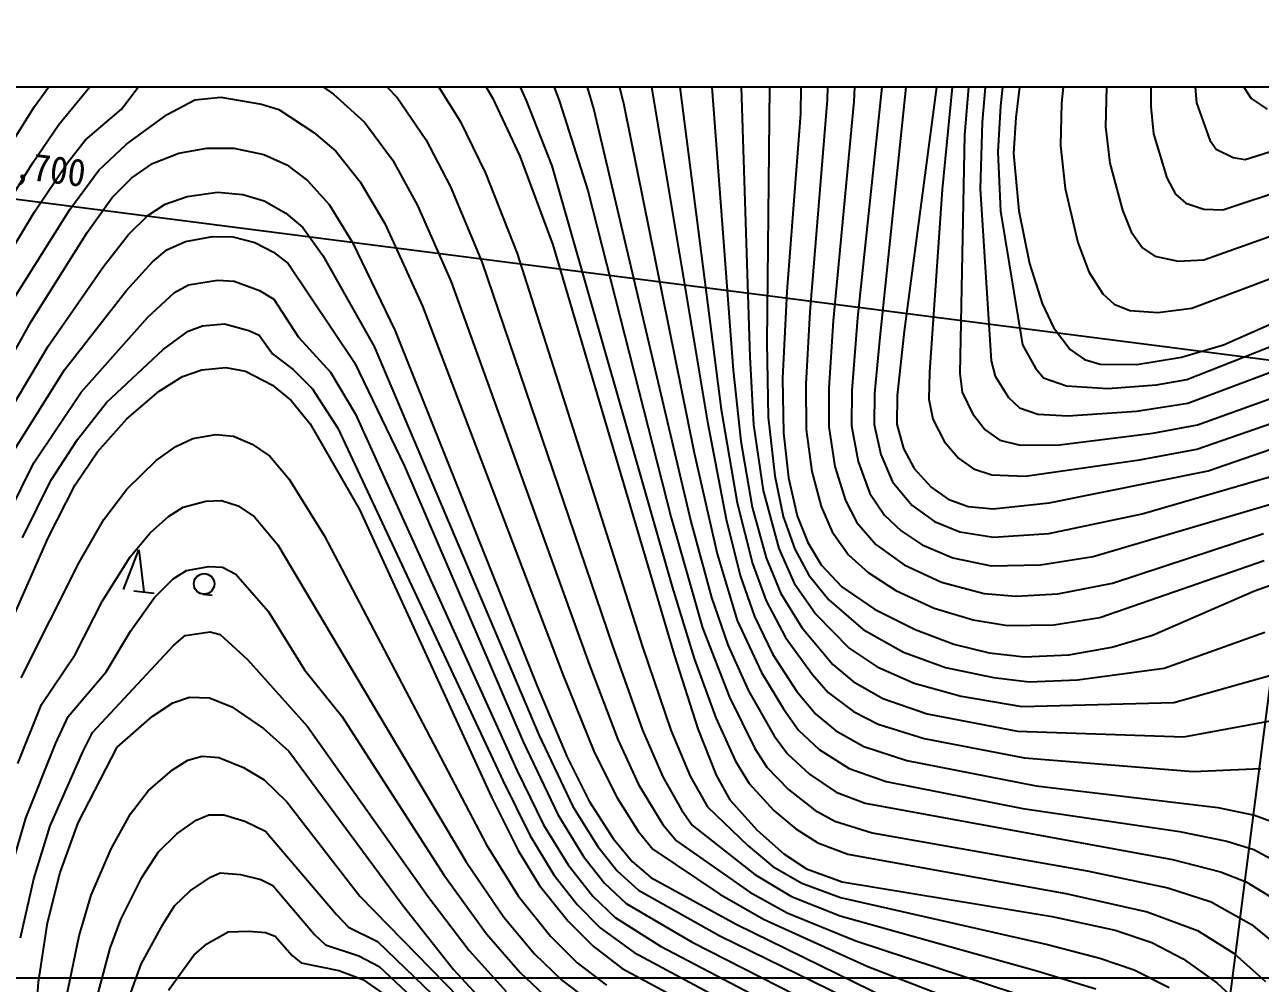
# Model space of a CAD drawing. Header units: millimetres. Extents: x 6886 to 7682, y 1103 to 1807.
# Drawn here: x 7080.4 to 7170.6, y 1483.8 to 1553.7 of the extents above; entities that cross this region are included whole.
import ezdxf
from ezdxf.xclip import XClip

# ---------------------------------------------------------------- set-up
doc = ezdxf.new("R2010")
doc.units = ezdxf.units.MM
doc.header["$LTSCALE"] = 10
doc.header["$MEASUREMENT"] = 0
doc.header["$XCLIPFRAME"] = 2
doc.layers.add('TX-PAPR', color=2, linetype='Continuous', plot=False)
doc.layers.add('TZ-BASE', color=253, linetype='Continuous')
doc.styles.add('HANA', font='GulimChe.ttf')

# ---------------------------------------------------------------- blocks, each defined once
blk = doc.blocks.new('JD-GFJ6DDFJGD34XDGH')
at = {"layer": 'TZ-BASE'}
for p, q in [((172.017, -175.556), (217.064, 175)), ((180.871, 91.955, 156), (178.963, 73.642, 156)), ((182.457, 92.064, 155), (180.063, 72.795, 155)), ((179.277, 91.846, 157), (177.627, 72.44, 157)), ((148.341, 86.835, 171), (151.477, 73.714, 171)), ((177.67, 86.921, 158), (176.319, 71.529, 158)), ((151.575, 86.441, 170), (157.586, 50.595, 170)), ((154.1, 86.396, 169), (158.584, 51.49, 169)), ((145.829, 84.804, 172), (149.307, 73.35, 172)), ((184.468, 85.411, 154), (183.413, 73.835, 154)), ((143.983, 81.406, 173), (146.795, 73.95, 173)), ((189.896, 81.486, 152), (189.911, 73.597, 152)), ((108.515, 73.592, 176), (113.374, 80.382, 176)), ((166.479, 80.686, 164), (166.311, 74.09, 164)), ((168.545, 80.993, 163), (168.255, 73.954, 163)), ((172.686, 80.979, 161), (170.117, 56.512, 161)), ((175.963, 80.656, 159), (174.708, 67.528, 159)), ((164.467, 79.769, 165), (164.369, 73.065, 165)), ((142.02, 79.044, 174), (144.368, 74.032, 174)), ((162.148, 78.466, 166), (161.922, 56.411, 166)), ((110.282, 72.282, 177), (115.036, 78.069, 177)), ((139.762, 77.747, 175), (141.91, 74.235, 175)), ((126.867, 76.895, 178), (130.317, 74.481, 178)), ((159.956, 77.298, 167), (160.662, 55.328, 167)), ((192.967, 77.089, 151), (193.251, 73.859, 151)), ((132.955, 76.332, 177), (134.957, 74.243, 177)), ((157.839, 75.852, 168), (159.467, 54.367, 168)), ((114.837, 73.407, 178), (116.191, 75.151, 178)), ((137.731, 75.43, 176), (139.558, 72.519, 176)), ((170.332, 75.393, 162), (168.531, 58.182, 162)), ((174.332, 75.328, 160), (171.924, 57.212, 160)), ((186.697, 75.075, 153), (186.611, 72.103, 153)), ((196.527, 75.246, 150), (197.244, 74.187, 150)), ((118.167, 73.021, 179), (120.187, 74.075, 179)), ((120.187, 74.075, 179), (122.088, 74.272, 179)), ((122.088, 74.272, 179), (125.062, 73.752, 179)), ((130.317, 74.481, 178), (132.566, 72.462, 178)), ((134.957, 74.243, 177), (137.037, 71.193, 177)), ((141.91, 74.235, 175), (143.894, 69.966, 175)), ((144.368, 74.032, 174), (146.225, 69.269, 174)), ((146.795, 73.95, 173), (148.854, 67.462, 173)), ((166.311, 74.09, 164), (165.052, 58.616, 164)), ((168.255, 73.954, 163), (166.756, 57.951, 163)), ((197.244, 74.187, 150), (198.408, 73.391, 150)), ((105.288, 68.466, 176), (108.515, 73.592, 176)), ((112.203, 71.147, 178), (114.837, 73.407, 178)), ((115.225, 70.837, 179), (118.167, 73.021, 179)), ((125.062, 73.752, 179), (126.328, 73.368, 179)), ((126.328, 73.368, 179), (128.868, 71.697, 179)), ((149.307, 73.35, 172), (156.368, 43.309, 172)), ((151.477, 73.714, 171), (156.622, 48.332, 171)), ((164.369, 73.065, 165), (163.359, 60.1, 165)), ((178.963, 73.642, 156), (178.748, 70.292, 156)), ((183.413, 73.835, 154), (183.317, 70.749, 154)), ((189.911, 73.597, 152), (190.108, 71.59, 152)), ((193.251, 73.859, 151), (194.229, 71.14, 151)), ((108.347, 69.46, 177), (110.282, 72.282, 177)), ((132.566, 72.462, 178), (134.612, 69.694, 178)), ((139.558, 72.519, 176), (141.406, 68.73, 176)), ((177.627, 72.44, 157), (177.474, 67.597, 157)), ((180.063, 72.795, 155), (179.904, 70.165, 155)), ((186.611, 72.103, 153), (186.917, 69.457, 153)), ((128.868, 71.697, 179), (130.485, 70.326, 179)), ((137.037, 71.193, 177), (138.833, 67.744, 177)), ((176.319, 71.529, 158), (175.99, 54.126, 158)), ((190.108, 71.59, 152), (191.095, 68.399, 152)), ((80, 70.34), (700, -9.331)), ((110.911, 69.478, 178), (112.203, 71.147, 178)), ((113.197, 68.95, 179), (115.225, 70.837, 179)), ((119.028, 70.18, 180), (121.073, 70.564, 180)), ((121.073, 70.564, 180), (123.031, 70.56, 180)), ((123.031, 70.56, 180), (125.226, 70.096, 180)), ((130.485, 70.326, 179), (132.261, 68.095, 179)), ((178.748, 70.292, 156), (178.961, 65.948, 156)), ((183.317, 70.749, 154), (183.661, 67.606, 154)), ((194.229, 71.14, 151), (194.685, 70.474, 151)), ((194.685, 70.474, 151), (195.919, 69.871, 151)), ((196.806, 69.736, 151), (199.042, 70.434, 151)), ((103.387, 61.428, 177), (108.347, 69.46, 177)), ((108.514, 65.913, 178), (110.911, 69.478, 178)), ((115.595, 68.394, 180), (117.113, 69.441, 180)), ((117.113, 69.441, 180), (119.028, 70.18, 180)), ((125.226, 70.096, 180), (126.91, 69.346, 180)), ((134.612, 69.694, 178), (136.443, 66.38, 178)), ((143.894, 69.966, 175), (146.305, 63.499, 175)), ((179.904, 70.165, 155), (180.282, 65.989, 155)), ((186.917, 69.457, 153), (187.84, 66.041, 153)), ((195.919, 69.871, 151), (196.806, 69.736, 151)), ((111.07, 66.091, 179), (113.197, 68.95, 179)), ((126.91, 69.346, 180), (128.419, 68.203, 180)), ((141.406, 68.73, 176), (143.708, 62.87, 176)), ((146.225, 69.269, 174), (154.996, 38.561, 174)), ((114.178, 66.951, 180), (115.595, 68.394, 180)), ((128.419, 68.203, 180), (129.995, 66.435, 180)), ((132.261, 68.095, 179), (134.041, 65.058, 179)), ((138.833, 67.744, 177), (141.131, 62.266, 177)), ((177.474, 67.597, 157), (178.268, 55.051, 157)), ((183.661, 67.606, 154), (184.604, 63.666, 154)), ((191.095, 68.399, 152), (191.711, 67.203, 152)), ((195.176, 66.061, 152), (200.07, 67.696, 152)), ((112.344, 64.404, 180), (114.178, 66.951, 180)), ((118.043, 66.464, 181), (119.642, 67.026, 181)), ((119.642, 67.026, 181), (121.847, 67.335, 181)), ((121.847, 67.335, 181), (123.694, 67.174, 181)), ((123.694, 67.174, 181), (125.258, 66.703, 181)), ((125.258, 66.703, 181), (126.844, 65.824, 181)), ((148.854, 67.462, 173), (154.945, 43.58, 173)), ((174.708, 67.528, 159), (173.786, 54.212, 159)), ((191.711, 67.203, 152), (192.47, 66.54, 152)), ((103.577, 57.735, 178), (108.514, 65.913, 178)), ((106.503, 58.811, 179), (111.07, 66.091, 179)), ((116.76, 65.644, 181), (118.043, 66.464, 181)), ((126.844, 65.824, 181), (128.069, 64.756, 181)), ((129.995, 66.435, 180), (131.698, 63.68, 180)), ((136.443, 66.38, 178), (138.89, 60.814, 178)), ((178.961, 65.948, 156), (180.552, 56.218, 156)), ((180.282, 65.989, 155), (181.08, 62.142, 155)), ((187.84, 66.041, 153), (188.478, 64.446, 153)), ((192.47, 66.54, 152), (193.788, 66.106, 152)), ((193.788, 66.106, 152), (195.176, 66.061, 152)), ((115.36, 64.255, 181), (116.76, 65.644, 181)), ((134.041, 65.058, 179), (136.811, 59.026, 179)), ((193.784, 62.419, 153), (201.073, 65.003, 153)), ((108.268, 57.898, 180), (112.344, 64.404, 180)), ((113.547, 61.92, 181), (115.36, 64.255, 181)), ((119.514, 63.752, 182), (121.487, 64.104, 182)), ((121.487, 64.104, 182), (122.964, 64.088, 182)), ((122.964, 64.088, 182), (124.565, 63.663, 182)), ((128.069, 64.756, 181), (129.539, 62.731, 181)), ((188.478, 64.446, 153), (189.298, 63.291, 153)), ((117.119, 62.269, 182), (118.151, 63.13, 182)), ((118.151, 63.13, 182), (119.514, 63.752, 182)), ((124.565, 63.663, 182), (125.941, 62.97, 182)), ((131.698, 63.68, 180), (134.793, 57.266, 180)), ((146.305, 63.499, 175), (155.142, 33.6, 175)), ((184.604, 63.666, 154), (185.391, 61.524, 154)), ((189.298, 63.291, 153), (190.21, 62.67, 153)), ((115.185, 60.137, 182), (117.119, 62.269, 182)), ((125.941, 62.97, 182), (127.012, 62.142, 182)), ((129.539, 62.731, 181), (133.272, 56.085, 181)), ((141.131, 62.266, 177), (150.66, 34.238, 177)), ((143.708, 62.87, 176), (152.84, 34.186, 176)), ((190.21, 62.67, 153), (191.91, 62.322, 153)), ((191.91, 62.322, 153), (193.784, 62.419, 153)), ((192.904, 58.878, 154), (202.673, 62.565, 154)), ((195.207, 56.214, 155), (209.015, 62.326, 155)), ((109.496, 56.116, 181), (113.547, 61.92, 181)), ((127.012, 62.142, 182), (131.839, 54.909, 182)), ((181.08, 62.142, 155), (181.985, 59.233, 155)), ((185.391, 61.524, 154), (186.413, 59.922, 154)), ((118.723, 60.017, 183), (119.735, 60.573, 183)), ((119.735, 60.573, 183), (121.843, 60.922, 183)), ((121.843, 60.922, 183), (123.073, 60.862, 183)), ((123.073, 60.862, 183), (124.901, 60.181, 183)), ((138.89, 60.814, 178), (148.975, 32.84, 178)), ((110.688, 54.374, 182), (115.185, 60.137, 182)), ((116.768, 58.23, 183), (118.723, 60.017, 183)), ((124.901, 60.181, 183), (125.955, 59.528, 183)), ((125.955, 59.528, 183), (127.746, 56.776, 183)), ((163.359, 60.1, 165), (163.064, 53.747, 165)), ((186.413, 59.922, 154), (187.238, 59.165, 154)), ((192.552, 53.668, 156), (209.151, 60.26, 156)), ((136.811, 59.026, 179), (147.043, 32.167, 179)), ((165.052, 58.616, 164), (164.763, 53.339, 164)), ((181.985, 59.233, 155), (182.818, 57.474, 155)), ((187.238, 59.165, 154), (188.374, 58.707, 154)), ((188.374, 58.707, 154), (190.425, 58.574, 154)), ((190.425, 58.574, 154), (192.904, 58.878, 154)), ((104.277, 50.776, 180), (108.268, 57.898, 180)), ((111.912, 52.743, 183), (116.768, 58.23, 183)), ((120.751, 57.581, 184), (122.363, 57.744, 184)), ((122.363, 57.744, 184), (124.135, 57.263, 184)), ((166.756, 57.951, 163), (166.434, 53.055, 163)), ((168.531, 58.182, 162), (168.104, 52.867, 162)), ((192.622, 51.946, 157), (209.513, 58.312, 157)), ((117.897, 55.861, 184), (119.705, 57.204, 184)), ((119.705, 57.204, 184), (120.751, 57.581, 184)), ((124.135, 57.263, 184), (124.899, 56.913, 184)), ((124.899, 56.913, 184), (125.86, 55.557, 184)), ((127.746, 56.776, 183), (130.085, 54.21, 183)), ((134.793, 57.266, 180), (145.169, 31.307, 180)), ((171.924, 57.212, 160), (171.422, 52.506, 160)), ((182.818, 57.474, 155), (184.031, 55.863, 155)), ((105.546, 49.467, 181), (109.496, 56.116, 181)), ((133.272, 56.085, 181), (145.294, 27.763, 181)), ((161.922, 56.411, 166), (162.009, 50.932, 166)), ((170.117, 56.512, 161), (169.77, 52.659, 161)), ((180.552, 56.218, 156), (181.501, 54.499, 156)), ((192.146, 55.299, 155), (195.207, 56.214, 155)), ((193.329, 50.365, 158), (209.472, 56.233, 158)), ((113.755, 52.008, 184), (117.897, 55.861, 184)), ((125.86, 55.557, 184), (127.369, 54.407, 184)), ((160.662, 55.328, 167), (160.95, 50.363, 167)), ((178.268, 55.051, 157), (178.566, 53.922, 157)), ((184.031, 55.863, 155), (185.07, 55.141, 155)), ((185.07, 55.141, 155), (186.216, 54.787, 155)), ((188.902, 54.783, 155), (192.146, 55.299, 155)), ((106.787, 48.131, 182), (110.688, 54.374, 182)), ((119.287, 53.889, 185), (120.696, 54.395, 185)), ((120.696, 54.395, 185), (122.452, 54.55, 185)), ((122.452, 54.55, 185), (123.898, 54.289, 185)), ((123.898, 54.289, 185), (125.849, 53.267, 185)), ((127.369, 54.407, 184), (128.752, 53.014, 184)), ((130.085, 54.21, 183), (131.915, 51.161, 183)), ((131.839, 54.909, 182), (135.482, 47.353, 182)), ((159.467, 54.367, 168), (160.015, 49.191, 168)), ((173.786, 54.212, 159), (173.725, 52.237, 159)), ((175.99, 54.126, 158), (176.156, 52.745, 158)), ((181.501, 54.499, 156), (182.087, 53.804, 156)), ((186.216, 54.787, 155), (188.902, 54.783, 155)), ((193.267, 48.605, 159), (209.38, 54.173, 159)), ((117.593, 52.825, 185), (119.287, 53.889, 185)), ((125.849, 53.267, 185), (127.217, 52.137, 185)), ((163.064, 53.747, 165), (163.134, 49.786, 165)), ((164.763, 53.339, 164), (164.792, 50.038, 164)), ((178.566, 53.922, 157), (179.535, 52.374, 157)), ((182.087, 53.804, 156), (183.772, 53.226, 156)), ((183.772, 53.226, 156), (186.776, 53.026, 156)), ((186.776, 53.026, 156), (190.338, 53.295, 156)), ((190.338, 53.295, 156), (192.552, 53.668, 156)), ((108.449, 47.606, 183), (111.912, 52.743, 183)), ((115.246, 50.801, 185), (117.593, 52.825, 185)), ((128.752, 53.014, 184), (130.624, 50.116, 184)), ((166.434, 53.055, 163), (166.439, 50.215, 163)), ((168.104, 52.867, 162), (168.091, 50.296, 162)), ((169.77, 52.659, 161), (169.742, 50.399, 161)), ((171.422, 52.506, 160), (171.382, 50.431, 160)), ((176.156, 52.745, 158), (176.901, 51.188, 158)), ((179.535, 52.374, 157), (180.332, 51.612, 157)), ((111.648, 49.302, 184), (113.755, 52.008, 184)), ((127.217, 52.137, 185), (128.613, 50.454, 185)), ((158.584, 51.49, 169), (159.746, 44.69, 169)), ((173.725, 52.237, 159), (174.024, 50.785, 159)), ((180.332, 51.612, 157), (181.676, 51.157, 157)), ((183.868, 51.029, 157), (188.868, 51.364, 157)), ((188.868, 51.364, 157), (192.622, 51.946, 157)), ((113.103, 48.412, 185), (115.246, 50.801, 185)), ((131.915, 51.161, 183), (143.681, 25.187, 183)), ((157.586, 50.595, 170), (158.938, 43.495, 170)), ((162.009, 50.932, 166), (162.486, 46.658, 166)), ((174.024, 50.785, 159), (174.87, 49.12, 159)), ((176.901, 51.188, 158), (177.84, 49.998, 158)), ((181.676, 51.157, 157), (183.868, 51.029, 157)), ((194.091, 47.009, 160), (206.478, 51.302, 160)), ((120.044, 49.363, 186), (121.73, 49.667, 186)), ((121.73, 49.667, 186), (123.007, 49.551, 186)), ((128.613, 50.454, 185), (132.194, 44.199, 185)), ((130.624, 50.116, 184), (142.658, 24.419, 184)), ((160.95, 50.363, 167), (161.643, 45.573, 167)), ((163.134, 49.786, 165), (163.487, 46.494, 165)), ((164.792, 50.038, 164), (165.188, 46.971, 164)), ((166.439, 50.215, 163), (166.879, 47.341, 163)), ((168.091, 50.296, 162), (168.578, 47.696, 162)), ((169.742, 50.399, 161), (170.232, 48.209, 161)), ((171.382, 50.431, 160), (171.886, 48.638, 160)), ((177.84, 49.998, 158), (178.904, 49.26, 158)), ((183.246, 48.917, 158), (190.062, 49.758, 158)), ((190.062, 49.758, 158), (193.329, 50.365, 158)), ((109.705, 46.302, 184), (111.648, 49.302, 184)), ((117.384, 47.769, 186), (118.8, 48.797, 186)), ((118.8, 48.797, 186), (120.044, 49.363, 186)), ((123.007, 49.551, 186), (124.387, 48.965, 186)), ((124.387, 48.965, 186), (125.656, 48.075, 186)), ((160.015, 49.191, 168), (160.848, 44.375, 168)), ((174.87, 49.12, 159), (175.887, 47.939, 159)), ((178.904, 49.26, 158), (180.38, 48.887, 158)), ((180.38, 48.887, 158), (183.246, 48.917, 158)), ((111.472, 45.994, 185), (113.103, 48.412, 185)), ((115.227, 45.672, 186), (117.384, 47.769, 186)), ((125.656, 48.075, 186), (127.087, 46.4, 186)), ((156.622, 48.332, 171), (158.282, 40.961, 171)), ((170.232, 48.209, 161), (171.084, 46.205, 161)), ((171.886, 48.638, 160), (172.658, 47.185, 160)), ((175.887, 47.939, 159), (176.989, 47.159, 159)), ((180.748, 46.631, 159), (189.083, 47.822, 159)), ((189.083, 47.822, 159), (193.267, 48.605, 159)), ((189.294, 43.883, 161), (203.265, 47.941, 161)), ((105.607, 41.852, 183), (108.449, 47.606, 183)), ((135.482, 47.353, 182), (144.151, 27.235, 182)), ((165.188, 46.971, 164), (165.868, 44.422, 164)), ((166.879, 47.341, 163), (167.654, 44.853, 163)), ((168.578, 47.696, 162), (169.428, 45.372, 162)), ((172.658, 47.185, 160), (173.897, 45.827, 160)), ((176.989, 47.159, 159), (178.31, 46.712, 159)), ((182.5, 44.687, 160), (194.091, 47.009, 160)), ((107.639, 42.131, 184), (109.705, 46.302, 184)), ((109.502, 42.137, 185), (111.472, 45.994, 185)), ((127.087, 46.4, 186), (129.628, 42.292, 186)), ((162.486, 46.658, 166), (163.11, 43.696, 166)), ((163.487, 46.494, 165), (164.131, 43.728, 165)), ((171.084, 46.205, 161), (172.476, 44.52, 161)), ((178.31, 46.712, 159), (180.748, 46.631, 159)), ((113.554, 43.466, 186), (115.227, 45.672, 186)), ((161.643, 45.573, 167), (162.78, 41.342, 167)), ((169.428, 45.372, 162), (170.504, 43.788, 162)), ((173.897, 45.827, 160), (175.133, 44.945, 160)), ((118.284, 43.683, 187), (119.355, 44.355, 187)), ((119.355, 44.355, 187), (121, 44.804, 187)), ((121, 44.804, 187), (122.153, 44.853, 187)), ((122.153, 44.853, 187), (123.367, 44.466, 187)), ((123.367, 44.466, 187), (124.557, 43.671, 187)), ((132.194, 44.199, 185), (141.836, 23.221, 185)), ((159.746, 44.69, 169), (160.861, 40.267, 169)), ((160.848, 44.375, 168), (161.863, 40.678, 168)), ((165.868, 44.422, 164), (166.665, 42.575, 164)), ((167.654, 44.853, 163), (168.471, 43.258, 163)), ((172.476, 44.52, 161), (174.132, 43.317, 161)), ((175.133, 44.945, 160), (176.606, 44.404, 160)), ((176.606, 44.404, 160), (178.409, 44.247, 160)), ((178.409, 44.247, 160), (182.5, 44.687, 160)), ((185.714, 40.777, 162), (199.057, 44.706, 162)), ((111.766, 40.332, 186), (113.554, 43.466, 186)), ((116.948, 42.492, 187), (118.284, 43.683, 187)), ((124.557, 43.671, 187), (126.244, 41.607, 187)), ((154.945, 43.58, 173), (157.232, 35.555, 173)), ((156.368, 43.309, 172), (157.874, 37.769, 172)), ((158.938, 43.495, 170), (159.971, 39.383, 170)), ((163.11, 43.696, 166), (163.944, 41.296, 166)), ((164.131, 43.728, 165), (164.894, 41.788, 165)), ((168.471, 43.258, 163), (169.872, 41.635, 163)), ((170.504, 43.788, 162), (171.716, 42.629, 162)), ((174.132, 43.317, 161), (175.997, 42.554, 161)), ((182.48, 42.447, 161), (189.294, 43.883, 161)), ((115.474, 40.751, 187), (116.948, 42.492, 187)), ((166.665, 42.575, 164), (167.879, 40.9, 164)), ((171.716, 42.629, 162), (173.231, 41.622, 162)), ((175.997, 42.554, 161), (178.447, 42.178, 161)), ((178.447, 42.178, 161), (182.48, 42.447, 161)), ((187.129, 38.82, 163), (198.125, 42.447, 163)), ((106.372, 35.013, 185), (109.502, 42.137, 185)), ((126.244, 41.607, 187), (139.988, 18.504, 187)), ((129.628, 42.292, 186), (141.461, 19.73, 186)), ((164.894, 41.788, 165), (165.868, 40.169, 165)), ((169.872, 41.635, 163), (171.928, 40.155, 163)), ((173.231, 41.622, 162), (175.478, 40.666, 162)), ((113.465, 37.526, 187), (115.474, 40.751, 187)), ((114.994, 38.368, 162.321), (116.12, 41.248, 162.321)), ((116.12, 41.248, 162.321), (116.482, 38.177, 162.321)), ((158.282, 40.961, 171), (159.749, 36.106, 171)), ((161.863, 40.678, 168), (162.944, 38.072, 168)), ((162.78, 41.342, 167), (163.917, 38.814, 167)), ((163.944, 41.296, 166), (164.97, 39.404, 166)), ((167.879, 40.9, 164), (169.294, 39.599, 164)), ((175.478, 40.666, 162), (178.271, 40.097, 162)), ((181.87, 40.161, 162), (185.714, 40.777, 162)), ((107.531, 31.924, 186), (111.766, 40.332, 186)), ((118.606, 39.135, 188), (119.592, 39.735, 188)), ((119.592, 39.735, 188), (121.229, 40.045, 188)), ((121.229, 40.045, 188), (122.205, 39.986, 188)), ((122.205, 39.986, 188), (123.195, 39.477, 188)), ((160.861, 40.267, 169), (161.87, 37.531, 169)), ((165.868, 40.169, 165), (167.375, 38.565, 165)), ((171.928, 40.155, 163), (174.66, 38.883, 163)), ((178.271, 40.097, 162), (181.87, 40.161, 162)), ((186.201, 36.311, 164), (198.171, 40.484, 164)), ((117.253, 37.77, 188), (118.606, 39.135, 188)), ((123.195, 39.477, 188), (125.553, 36.776, 188)), ((159.971, 39.383, 170), (161.005, 36.391, 170)), ((163.917, 38.814, 167), (165.493, 36.559, 167)), ((164.97, 39.404, 166), (166.437, 37.598, 166)), ((169.294, 39.599, 164), (171.32, 38.293, 164)), ((174.66, 38.883, 163), (177.759, 38.077, 163)), ((183.14, 38.031, 163), (187.129, 38.82, 163)), ((197.486, 38.252, 165), (200.041, 39.176, 165)), ((115.738, 38.273, 162.321), (117.226, 38.081, 162.321)), ((120.778, 38.024, 162.321), (121.472, 37.935, 162.321)), ((154.996, 38.561, 174), (156.62, 33.325, 174)), ((162.944, 38.072, 168), (164.458, 35.599, 168)), ((167.375, 38.565, 165), (169.757, 36.927, 165)), ((171.32, 38.293, 164), (174.116, 37.001, 164)), ((177.759, 38.077, 163), (180.081, 37.874, 163)), ((180.081, 37.874, 163), (183.14, 38.031, 163)), ((190.029, 35.023, 165), (197.486, 38.252, 165)), ((111.463, 33.629, 187), (113.465, 37.526, 187)), ((115.501, 35.322, 188), (117.253, 37.77, 188)), ((157.874, 37.769, 172), (159.077, 34.32, 172)), ((161.87, 37.531, 169), (163.278, 34.867, 169)), ((166.437, 37.598, 166), (168.934, 35.433, 166)), ((174.116, 37.001, 164), (176.952, 36.143, 164)), ((125.553, 36.776, 188), (128.201, 32.487, 188)), ((159.749, 36.106, 171), (161.529, 32.313, 171)), ((161.005, 36.391, 170), (162.361, 33.621, 170)), ((165.493, 36.559, 167), (167.907, 34.078, 167)), ((169.757, 36.927, 165), (172.737, 35.432, 165)), ((176.952, 36.143, 164), (179.458, 35.745, 164)), ((182.84, 35.77, 164), (186.201, 36.311, 164)), ((113.735, 32.362, 188), (115.501, 35.322, 188)), ((119.488, 34.994, 189), (121.318, 35.26, 189)), ((121.318, 35.26, 189), (122.041, 35.087, 189)), ((157.232, 35.555, 173), (159.178, 30.511, 173)), ((164.458, 35.599, 168), (166.735, 32.898, 168)), ((168.934, 35.433, 166), (171.891, 33.79, 166)), ((172.737, 35.432, 165), (175.56, 34.362, 165)), ((179.458, 35.745, 164), (182.84, 35.77, 164)), ((190.881, 32.616, 166), (198.228, 35.237, 166)), ((112.742, 27.917, 189), (118.669, 34.294, 189)), ((118.669, 34.294, 189), (119.488, 34.994, 189)), ((122.041, 35.087, 189), (124.028, 33.256, 189)), ((159.077, 34.32, 172), (160.58, 30.977, 172)), ((163.278, 34.867, 169), (165.235, 32.155, 169)), ((175.56, 34.362, 165), (178.125, 33.728, 165)), ((187.078, 34.161, 165), (190.029, 35.023, 165)), ((109.008, 29.974, 187), (111.463, 33.629, 187)), ((150.66, 34.238, 177), (152.848, 28.101, 177)), ((152.84, 34.186, 176), (154.909, 28.088, 176)), ((155.142, 33.6, 175), (156.879, 28.186, 175)), ((162.361, 33.621, 170), (164.092, 30.925, 170)), ((167.907, 34.078, 167), (169.958, 32.709, 167)), ((171.891, 33.79, 166), (174.942, 32.681, 166)), ((178.125, 33.728, 165), (180.697, 33.456, 165)), ((180.697, 33.456, 165), (183.939, 33.583, 165)), ((183.939, 33.583, 165), (187.078, 34.161, 165)), ((124.028, 33.256, 189), (128.406, 28.365, 189)), ((128.201, 32.487, 188), (130.923, 29.107, 188)), ((148.975, 32.84, 178), (151.037, 27.421, 178)), ((156.62, 33.325, 174), (158.204, 28.992, 174)), ((166.735, 32.898, 168), (168.205, 31.639, 168)), ((169.958, 32.709, 167), (172.663, 31.525, 167)), ((174.942, 32.681, 166), (178.435, 31.936, 166)), ((184.568, 31.776, 166), (190.881, 32.616, 166)), ((110.958, 29.1, 188), (113.735, 32.362, 188)), ((147.043, 32.167, 179), (149.351, 26.456, 179)), ((161.529, 32.313, 171), (163.134, 29.646, 171)), ((165.235, 32.155, 169), (166.395, 30.845, 169)), ((168.205, 31.639, 168), (170.366, 30.414, 168)), ((178.435, 31.936, 166), (181.033, 31.629, 166)), ((181.033, 31.629, 166), (184.568, 31.776, 166)), ((191.583, 30.116, 167), (198.757, 32.134, 167)), ((145.169, 31.307, 180), (147.345, 26.118, 180)), ((160.58, 30.977, 172), (162.457, 27.675, 172)), ((164.092, 30.925, 170), (165.491, 29.273, 170)), ((166.395, 30.845, 169), (168.232, 29.47, 169)), ((172.663, 31.525, 167), (176.083, 30.569, 167)), ((107.3, 25.675, 187), (109.008, 29.974, 187)), ((117.093, 29.102, 190), (118.586, 30.1, 190)), ((118.586, 30.1, 190), (119.816, 30.502, 190)), ((119.816, 30.502, 190), (121.26, 30.46, 190)), ((121.26, 30.46, 190), (122.903, 29.789, 190)), ((122.903, 29.789, 190), (125.204, 28.226, 190)), ((159.178, 30.511, 173), (161.043, 26.755, 173)), ((170.366, 30.414, 168), (173.606, 29.298, 168)), ((176.083, 30.569, 167), (180.502, 29.827, 167)), ((180.502, 29.827, 167), (191.583, 30.116, 167)), ((110.042, 27.105, 188), (110.958, 29.1, 188)), ((114.539, 26.856, 190), (117.093, 29.102, 190)), ((130.923, 29.107, 188), (138.367, 17.555, 188)), ((158.204, 28.992, 174), (159.629, 25.835, 174)), ((163.134, 29.646, 171), (164.232, 28.101, 171)), ((165.491, 29.273, 170), (166.913, 28.063, 170)), ((168.232, 29.47, 169), (170.04, 28.533, 169)), ((173.606, 29.298, 168), (180.188, 28.024, 168)), ((125.204, 28.226, 190), (127.063, 26.556, 190)), ((128.406, 28.365, 189), (137.191, 15.979, 189)), ((152.848, 28.101, 177), (154.323, 24.692, 177)), ((154.909, 28.088, 176), (156.325, 24.732, 176)), ((156.879, 28.186, 175), (158.212, 24.824, 175)), ((164.232, 28.101, 171), (165.736, 26.676, 171)), ((166.913, 28.063, 170), (168.993, 26.909, 170)), ((170.04, 28.533, 169), (173.384, 27.489, 169)), ((180.188, 28.024, 168), (192.321, 27.606, 168)), ((192.321, 27.606, 168), (198.651, 28.78, 168)), ((107.88, 21.681, 188), (110.042, 27.105, 188)), ((112.038, 26.508, 189), (112.742, 27.917, 189)), ((144.151, 27.235, 182), (146.659, 21.945, 182)), ((145.294, 27.763, 181), (147.761, 22.541, 181)), ((151.037, 27.421, 178), (152.548, 24.128, 178)), ((162.457, 27.675, 172), (163.43, 26.373, 172)), ((173.384, 27.489, 169), (180.711, 26.082, 169)), ((109.641, 21.107, 189), (112.038, 26.508, 189)), ((111.688, 21.341, 190), (114.539, 26.856, 190)), ((119.689, 25.9, 191), (120.743, 26.198, 191)), ((120.743, 26.198, 191), (121.953, 26.094, 191)), ((127.063, 26.556, 190), (135.313, 15.386, 190)), ((149.351, 26.456, 179), (150.988, 23.161, 179)), ((161.043, 26.755, 173), (161.92, 25.395, 173)), ((163.43, 26.373, 172), (165.034, 24.882, 172)), ((165.736, 26.676, 171), (167.91, 25.29, 171)), ((168.993, 26.909, 170), (172.116, 25.893, 170)), ((118.563, 25.199, 191), (119.689, 25.9, 191)), ((121.953, 26.094, 191), (123.751, 25.371, 191)), ((123.751, 25.371, 191), (125.245, 24.468, 191)), ((147.345, 26.118, 180), (148.963, 22.919, 180)), ((159.629, 25.835, 174), (160.615, 24.199, 174)), ((161.92, 25.395, 173), (163.484, 23.763, 173)), ((167.91, 25.29, 171), (170.61, 24.36, 171)), ((172.116, 25.893, 170), (181.56, 24.04, 170)), ((180.711, 26.082, 169), (193.003, 25.094, 169)), ((193.003, 25.094, 169), (197.945, 25.301, 169)), ((116.789, 23.668, 191), (118.563, 25.199, 191)), ((125.245, 24.468, 191), (126.904, 22.873, 191)), ((142.658, 24.419, 184), (144.617, 20.437, 184)), ((143.681, 25.187, 183), (145.636, 21.195, 183)), ((154.323, 24.692, 177), (155.681, 22.298, 177)), ((156.325, 24.732, 176), (157.575, 22.507, 176)), ((158.212, 24.824, 175), (159.217, 23.016, 175)), ((165.034, 24.882, 172), (166.971, 23.583, 172)), ((170.61, 24.36, 171), (180.589, 22.383, 171)), ((115.499, 21.986, 191), (116.789, 23.668, 191)), ((152.548, 24.128, 178), (154.333, 21.21, 178)), ((160.615, 24.199, 174), (162.416, 22.241, 174)), ((163.484, 23.763, 173), (165.423, 22.264, 173)), ((166.971, 23.583, 172), (169.074, 22.763, 172)), ((181.56, 24.04, 170), (194.81, 22.447, 170)), ((126.904, 22.873, 191), (132.226, 15.982, 191)), ((141.836, 23.221, 185), (143.769, 19.308, 185)), ((147.761, 22.541, 181), (149.582, 19.619, 181)), ((148.963, 22.919, 180), (150.716, 20.204, 180)), ((150.988, 23.161, 179), (152.54, 20.727, 179)), ((159.217, 23.016, 175), (161.196, 20.812, 175)), ((169.074, 22.763, 172), (191.503, 18.667, 172)), ((106.716, 17.674, 188), (107.88, 21.681, 188)), ((114.09, 19.438, 191), (115.499, 21.986, 191)), ((120.303, 21.523, 192), (121.214, 21.918, 192)), ((121.214, 21.918, 192), (122.313, 21.913, 192)), ((122.313, 21.913, 192), (123.839, 21.459, 192)), ((146.659, 21.945, 182), (148.54, 18.887, 182)), ((155.681, 22.298, 177), (156.472, 21.178, 177)), ((157.575, 22.507, 176), (160.55, 19.671, 176)), ((162.416, 22.241, 174), (164.016, 20.891, 174)), ((165.423, 22.264, 173), (166.874, 21.458, 173)), ((180.589, 22.383, 171), (191.999, 20.696, 171)), ((194.81, 22.447, 170), (197.466, 21.893, 170)), ((197.466, 21.893, 170), (199.657, 21.086, 170)), ((108.446, 17.241, 189), (109.641, 21.107, 189)), ((110.375, 17.709, 190), (111.688, 21.341, 190)), ((118.887, 20.527, 192), (120.303, 21.523, 192)), ((123.839, 21.459, 192), (125.361, 20.739, 192)), ((125.361, 20.739, 192), (130.53, 14.653, 192)), ((145.636, 21.195, 183), (147.421, 18.268, 183)), ((152.54, 20.727, 179), (153.592, 19.413, 179)), ((154.333, 21.21, 178), (155.32, 20.018, 178)), ((156.472, 21.178, 177), (161.043, 17.574, 177)), ((161.196, 20.812, 175), (163.161, 19.071, 175)), ((164.016, 20.891, 174), (165.639, 19.871, 174)), ((166.874, 21.458, 173), (169.59, 20.615, 173)), ((117.541, 19.212, 192), (118.887, 20.527, 192)), ((144.617, 20.437, 184), (146.373, 17.544, 184)), ((150.716, 20.204, 180), (152.094, 18.509, 180)), ((155.32, 20.018, 178), (160.684, 16.268, 178)), ((165.639, 19.871, 174), (167.82, 19.051, 174)), ((169.59, 20.615, 173), (185.267, 17.826, 173)), ((191.999, 20.696, 171), (195.469, 19.993, 171)), ((195.469, 19.993, 171), (197.418, 19.397, 171)), ((112.625, 16.067, 191), (114.09, 19.438, 191)), ((116.327, 17.341, 192), (117.541, 19.212, 192)), ((141.461, 19.73, 186), (143.77, 16.007, 186)), ((143.769, 19.308, 185), (145.331, 16.757, 185)), ((149.582, 19.619, 181), (150.999, 17.84, 181)), ((153.592, 19.413, 179), (158.491, 16.139, 179)), ((160.55, 19.671, 176), (162.344, 18.161, 176)), ((163.161, 19.071, 175), (164.806, 17.992, 175)), ((167.82, 19.051, 174), (183.727, 16.187, 174)), ((197.418, 19.397, 171), (200.266, 17.854, 171)), ((139.988, 18.504, 187), (142.727, 14.457, 187)), ((147.421, 18.268, 183), (149.228, 15.987, 183)), ((148.54, 18.887, 182), (150.082, 16.948, 182)), ((152.094, 18.509, 180), (153.448, 17.359, 180)), ((162.344, 18.161, 176), (164.458, 16.935, 176)), ((191.503, 18.667, 172), (194.994, 17.768, 172)), ((107.48, 12.953, 189), (108.446, 17.241, 189)), ((109.457, 14.043, 190), (110.375, 17.709, 190)), ((114.791, 14.293, 192), (116.327, 17.341, 192)), ((119.851, 16.389, 193), (121.345, 17.378, 193)), ((121.345, 17.378, 193), (122.04, 17.694, 193)), ((122.04, 17.694, 193), (123.518, 17.579, 193)), ((123.518, 17.579, 193), (125.002, 17.193, 193)), ((125.002, 17.193, 193), (125.884, 16.774, 193)), ((138.367, 17.555, 188), (141.463, 13.237, 188)), ((146.373, 17.544, 184), (148.07, 15.38, 184)), ((150.999, 17.84, 181), (152.543, 16.424, 181)), ((153.448, 17.359, 180), (159.672, 13.934, 180)), ((161.043, 17.574, 177), (163.701, 15.97, 177)), ((164.806, 17.992, 175), (167.4, 17.03, 175)), ((185.267, 17.826, 173), (191.148, 16.606, 173)), ((194.994, 17.768, 172), (196.877, 17.029, 172)), ((118.723, 15.28, 193), (119.851, 16.389, 193)), ((125.884, 16.774, 193), (128.916, 13.18, 193)), ((145.331, 16.757, 185), (147.414, 14.158, 185)), ((150.082, 16.948, 182), (151.664, 15.46, 182)), ((152.543, 16.424, 181), (158.492, 13.089, 181)), ((160.684, 16.268, 178), (163.406, 14.779, 178)), ((164.458, 16.935, 176), (167.29, 15.885, 176)), ((167.4, 17.03, 175), (182.733, 14.504, 175)), ((191.148, 16.606, 173), (194.328, 15.574, 173)), ((196.877, 17.029, 172), (199.242, 15.565, 172)), ((111.755, 13.089, 191), (112.625, 16.067, 191)), ((132.226, 15.982, 191), (140.878, 7.138, 191)), ((135.313, 15.386, 190), (139.071, 10.627, 190)), ((137.191, 15.979, 189), (140.205, 12.019, 189)), ((143.77, 16.007, 186), (146.128, 13.064, 186)), ((148.07, 15.38, 184), (149.747, 13.677, 184)), ((149.228, 15.987, 183), (150.854, 14.435, 183)), ((151.664, 15.46, 182), (156.46, 12.622, 182)), ((158.491, 16.139, 179), (161.658, 14.312, 179)), ((163.701, 15.97, 177), (167.254, 14.551, 177)), ((167.29, 15.885, 176), (182.379, 12.451, 176)), ((183.727, 16.187, 174), (189.645, 14.84, 174)), ((194.328, 15.574, 173), (197.261, 13.916, 173)), ((117.855, 13.923, 193), (118.723, 15.28, 193)), ((130.53, 14.653, 192), (131.398, 13.737, 192)), ((142.727, 14.457, 187), (144.976, 11.791, 187)), ((150.854, 14.435, 183), (154.155, 12.335, 183)), ((163.406, 14.779, 178), (168.401, 12.726, 178)), ((167.254, 14.551, 177), (181.592, 10.548, 177)), ((182.733, 14.504, 175), (187.327, 13.497, 175)), ((189.645, 14.84, 174), (193.31, 13.484, 174)), ((108.79, 9.725, 190), (109.457, 14.043, 190)), ((114.032, 12.207, 192), (114.791, 14.293, 192)), ((116.279, 11.029, 193), (117.855, 13.923, 193)), ((131.398, 13.737, 192), (133.514, 12.679, 192)), ((147.414, 14.158, 185), (149.25, 12.332, 185)), ((149.747, 13.677, 184), (152.237, 11.886, 184)), ((159.672, 13.934, 180), (170.732, 8.532, 180)), ((161.658, 14.312, 179), (169.277, 10.864, 179)), ((197.261, 13.916, 173), (199.567, 12.035, 173)), ((110.807, 8.521, 191), (111.755, 13.089, 191)), ((121.079, 12.511, 194), (122.627, 13.375, 194)), ((122.627, 13.375, 194), (124.147, 13.44, 194)), ((124.147, 13.44, 194), (125.339, 13.328, 194)), ((125.339, 13.328, 194), (126.057, 13.069, 194)), ((126.057, 13.069, 194), (127.294, 11.649, 194)), ((128.916, 13.18, 193), (129.727, 12.431, 193)), ((133.514, 12.679, 192), (140.928, 5.569, 192)), ((141.463, 13.237, 188), (143.924, 10.417, 188)), ((146.128, 13.064, 186), (148.075, 11.128, 186)), ((156.46, 12.622, 182), (175.752, 2.848, 182)), ((158.492, 13.089, 181), (182.751, 1.25, 181)), ((168.401, 12.726, 178), (181.986, 8.255, 178)), ((187.327, 13.497, 175), (189.993, 12.602, 175)), ((193.31, 13.484, 174), (195.993, 11.796, 174)), ((112.847, 7.83, 192), (114.032, 12.207, 192)), ((120.117, 11.681, 194), (121.079, 12.511, 194)), ((129.727, 12.431, 193), (132.165, 11.642, 193)), ((140.205, 12.019, 189), (142.902, 9.024, 189)), ((144.976, 11.791, 187), (146.969, 9.85, 187)), ((149.25, 12.332, 185), (151.37, 10.709, 185)), ((152.237, 11.886, 184), (169.787, 2.5, 184)), ((154.155, 12.335, 183), (173.33, 2.334, 183)), ((182.379, 12.451, 176), (186.195, 11.473, 176)), ((189.993, 12.602, 175), (192.263, 11.421, 175)), ((195.993, 11.796, 174), (198.288, 9.773, 174)), ((114.879, 7.174, 193), (116.279, 11.029, 193)), ((118.273, 9.143, 194), (120.117, 11.681, 194)), ((127.294, 11.649, 194), (127.944, 11.12, 194)), ((127.944, 11.12, 194), (130.701, 10.574, 194)), ((132.165, 11.642, 193), (133.629, 10.864, 193)), ((133.629, 10.864, 193), (141.221, 3.796, 193)), ((148.075, 11.128, 186), (150.217, 9.497, 186)), ((169.277, 10.864, 179), (183.674, 5.324, 179)), ((186.195, 11.473, 176), (188.706, 10.619, 176)), ((192.263, 11.421, 175), (194.733, 9.667, 175)), ((700, 10), (80, 10)), ((130.701, 10.574, 194), (132.453, 9.921, 194)), ((132.453, 9.921, 194), (135.381, 7.868, 194)), ((139.071, 10.627, 190), (141.693, 7.791, 190)), ((143.924, 10.417, 188), (146.037, 8.422, 188)), ((151.37, 10.709, 185), (169.556, 0.961, 185)), ((181.592, 10.548, 177), (185.914, 9.235, 177)), ((188.706, 10.619, 176), (191.252, 9.316, 176)), ((108.44, 5.032, 190), (108.79, 9.725, 190)), ((146.969, 9.85, 187), (149.303, 8.092, 187)), ((194.733, 9.667, 175), (196.653, 7.884, 175))]:
    blk.add_line(p, q, dxfattribs=at)
blk.add_circle((120.874, 38.768, 162.321), 0.75, dxfattribs=at)
at = {"layer": 'TZ-BASE', "style": 'HANA'}
blk.add_text('261,700', height=2, rotation=352.67756, dxfattribs=at).set_placement((103.122, 68.873, 275))

msp = doc.modelspace()

# ---------------------------------------------------------------- linework, layer by layer
at = {"layer": 'TX-PAPR', "flags": 128}
msp.add_lwpolyline([(7672.651, 1549.176), (6972.651, 1549.176), (6972.651, 1399.176), (7672.651, 1399.176)], close=True, dxfattribs=at)

# ---------------------------------------------------------------- block references
at = {"layer": 'TZ-BASE'}
ref = msp.add_blockref('JD-GFJ6DDFJGD34XDGH', (6972.651, 1474.176), dxfattribs=at)
XClip(ref).set_block_clipping_path([(-0.0000000017, -75.0000000122), (700.0000000016, 75.0000000037)])

doc.saveas('drawing.dxf')
